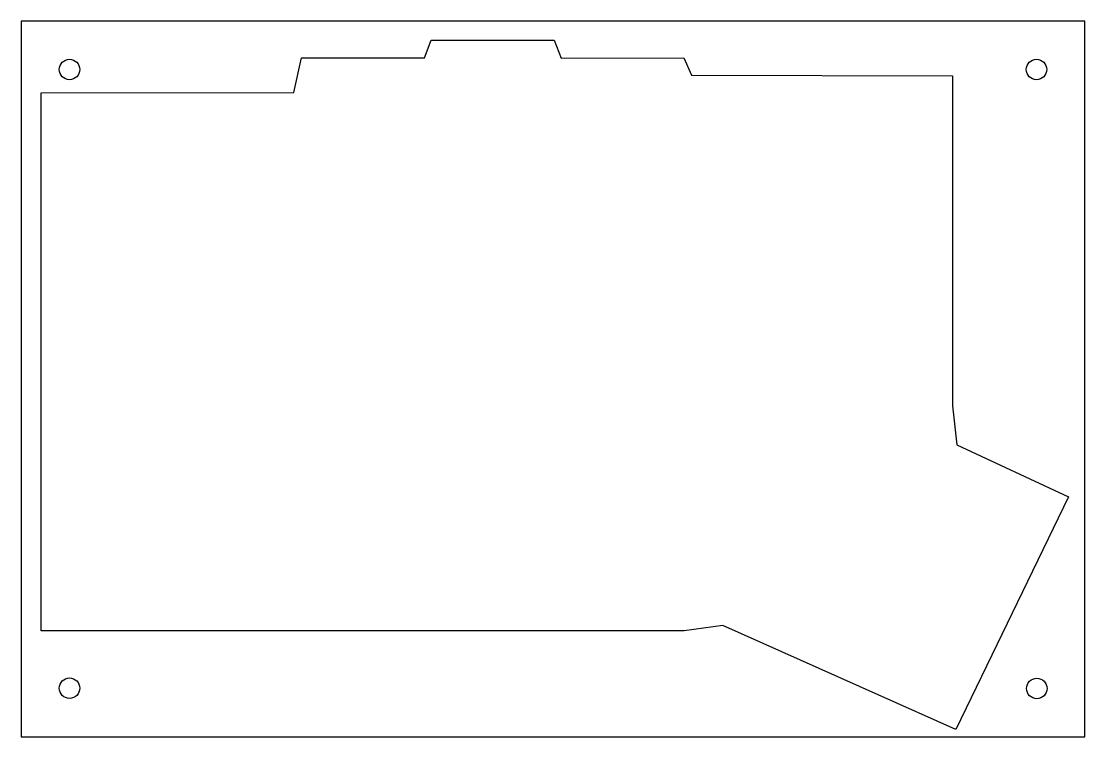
# Model space of a CAD drawing. Header units: millimetres. Extents: x 0 to 155, y 0 to 105.
import ezdxf

# ---------------------------------------------------------------- set-up
doc = ezdxf.new("R2010")
doc.units = ezdxf.units.MM

msp = doc.modelspace()

# ---------------------------------------------------------------- linework, layer by layer
for points in [[(-0.4, -0.24), (155.47, -0.24), (155.47, 104.63), (-0.4, 104.63)], [(40.68, 99.26), (58.68, 99.26), (59.69, 101.84), (77.69, 101.84), (78.74, 99.23), (96.71, 99.26), (97.83, 96.72), (136.11, 96.61), (136.11, 48.25), (136.74, 42.56), (153.07, 34.91), (136.58, 0.82), (102.43, 16.08), (96.74, 15.26), (2.54, 15.26), (2.54, 94.15), (39.56, 94.18)]]:
    msp.add_lwpolyline(points, close=True)
for centre in [(6.68, 97.56), (148.4, 97.56), (6.68, 6.87), (148.44, 6.83)]:
    msp.add_circle(centre, 1.5)

doc.saveas('drawing.dxf')
